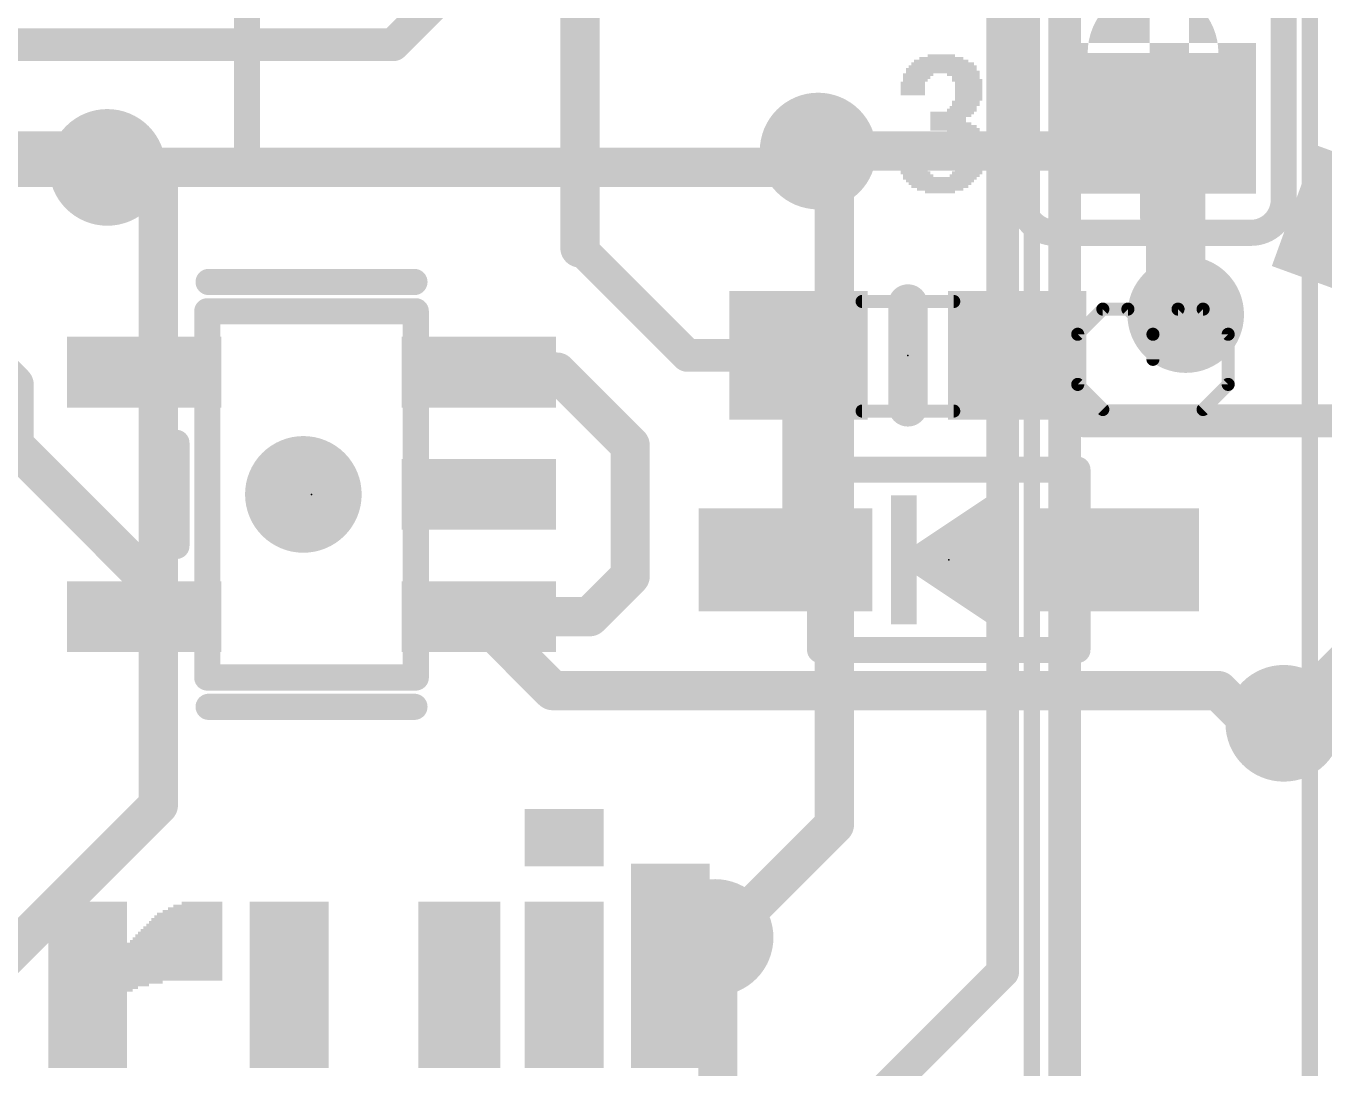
# Model space of a CAD drawing. Extents: x -59 to 59, y -28 to 22.
# Drawn here: x 37.58 to 47.67, y -19.57 to -11.47 of the extents above; entities that cross this region are included whole.
import ezdxf

# ---------------------------------------------------------------- set-up
doc = ezdxf.new("R2010")
doc.units = 0
for name, color, linetype in [('1', 12, 'CONTINUOUS'), ('16', 5, 'CONTINUOUS'), ('18', 110, 'CONTINUOUS'), ('200', 132, 'CONTINUOUS'), ('21', 40, 'CONTINUOUS'), ('22', 6, 'CONTINUOUS'), ('23', 53, 'CONTINUOUS'), ('51', 253, 'CONTINUOUS')]:
    doc.layers.add(name, color=color, linetype=linetype)

# ---------------------------------------------------------------- blocks, each defined once
blk = doc.blocks.new('RECT')
blk.add_solid([(-0.5, -0.5), (0.5, -0.5), (-0.5, 0.5), (0.5, 0.5)])
blk = doc.blocks.new('ROUNDV')
at = {"const_width": 0.5}
blk.add_lwpolyline([(0, -0.25, 1), (0, 0.25, 1), (0, -0.25)], format="xyb", dxfattribs=at)

msp = doc.modelspace()

# ---------------------------------------------------------------- linework, layer by layer
at = {"layer": '1'}
for points, const_width in [([(41.8846, -13.1986), (41.8846, -8.89)], 0.3048), ([(40.4335, -11.6205), (41.005, -11.049)], 0.254), ([(37.2745, -11.6205), (40.4335, -11.6205)], 0.254), ([(46.085, -12.446), (46.339, -12.192)], 0.3048), ([(46.593, -12.446), (46.339, -12.192)], 0.3048), ([(37.1854, -12.446), (38.211, -12.446)], 0.3048), ([(38.211, -12.446), (38.211, -12.573)], 0.3048), ([(43.7355, -12.446), (46.085, -12.446)], 0.3048), ([(46.593, -13.716), (46.593, -12.446)], 0.3048), ([(42.7195, -14.0335), (41.8846, -13.1986)], 0.254), ([(37.0475, -13.8225), (37.4871, -14.2621)], 0.3048), ([(43.584, -14.0335), (42.7195, -14.0335)], 0.254), ([(43.584, -15.5185), (43.584, -14.0335)], 0.254), ([(45.284, -14.0335), (45.792, -14.5415)], 0.254), ([(41.706, -14.163), (41.0986, -14.163)], 0.3048), ([(42.275, -14.732), (41.706, -14.163)], 0.3048), ([(37.4871, -14.2621), (37.4871, -14.732)], 0.3048), ([(48.7092, -14.5415), (45.792, -14.5415)], 0.254), ([(37.4871, -14.732), (38.4984, -15.7433)], 0.3048), ([(42.275, -15.748), (42.275, -14.732)], 0.3048), ([(43.4815, -15.621), (43.584, -15.5185)], 0.254), ([(38.4984, -15.7433), (38.4984, -16.063)], 0.3048), ([(41.96, -16.063), (42.275, -15.748)], 0.3048), ([(41.0986, -16.063), (41.96, -16.063)], 0.3048), ([(41.0986, -16.063), (41.6726, -16.637)], 0.3048), ([(41.6726, -16.637), (46.847, -16.637)], 0.3048), ([(46.847, -16.637), (47.101, -16.891)], 0.3048), ([(47.101, -16.891), (47.355, -16.891)], 0.3048), ([(42.9354, -18.5547), (42.9561, -18.5547)], 0.3048), ([(42.9561, -18.5547), (42.9561, -22.5177)], 0.3048)]:
    msp.add_lwpolyline(points, dxfattribs=dict(at, const_width=const_width))
for points, const_width in [([(40.4335, -11.684, 1), (40.4335, -11.557)], 0.127), ([(40.3886, -11.5756, 1), (40.4784, -11.6654)], 0.127), ([(46.3929, -12.1381, 1), (46.2851, -12.2459)], 0.1524), ([(46.3929, -12.2459, 1), (46.2851, -12.1381)], 0.1524), ([(38.2872, -12.446, 1), (38.1348, -12.446)], 0.1524), ([(38.211, -12.5222, 1), (38.211, -12.3698)], 0.1524), ([(43.7355, -12.3698, 1), (43.7355, -12.5222)], 0.1524), ([(46.085, -12.5222, 1), (46.085, -12.3698)], 0.1524), ([(46.6692, -12.446, 1), (46.5168, -12.446)], 0.1524), ([(46.0311, -12.3921, 1), (46.1389, -12.4999)], 0.1524), ([(46.5391, -12.4999, 1), (46.6469, -12.3921)], 0.1524), ([(38.1348, -12.573, 1), (38.2872, -12.573)], 0.1524), ([(41.9295, -13.1537, 1), (41.8397, -13.2435)], 0.127), ([(41.8084, -13.1986, 1), (41.9608, -13.1986)], 0.1524), ([(46.5168, -13.716, 1), (46.6692, -13.716)], 0.1524), ([(42.7195, -13.97, 1), (42.7195, -14.097)], 0.127), ([(43.6475, -14.0335, 1), (43.5205, -14.0335)], 0.127), ([(43.584, -14.097, 1), (43.584, -13.97)], 0.127), ([(45.3289, -13.9886, 1), (45.2391, -14.0784)], 0.127), ([(41.0986, -14.0868, 1), (41.0986, -14.2392)], 0.1524), ([(41.7599, -14.1091, 1), (41.6521, -14.2169)], 0.1524), ([(41.706, -14.2392, 1), (41.706, -14.0868)], 0.1524), ([(42.6746, -14.0784, 1), (42.7644, -13.9886)], 0.127), ([(37.5633, -14.2621, 1), (37.4109, -14.2621)], 0.1524), ([(37.4332, -14.316, 1), (37.541, -14.2082)], 0.1524), ([(45.792, -14.478, 1), (45.792, -14.605)], 0.127), ([(45.7471, -14.5864, 1), (45.8369, -14.4966)], 0.127), ([(37.541, -14.6781, 1), (37.4332, -14.7859)], 0.1524), ([(42.3512, -14.732, 1), (42.1988, -14.732)], 0.1524), ([(42.2211, -14.7859, 1), (42.3289, -14.6781)], 0.1524), ([(37.4109, -14.732, 1), (37.5633, -14.732)], 0.1524), ([(43.6289, -15.5634, 1), (43.5391, -15.4736)], 0.127), ([(43.4366, -15.5761, 1), (43.5264, -15.6659)], 0.127), ([(43.5205, -15.5185, 1), (43.6475, -15.5185)], 0.127), ([(38.5746, -15.7433, 1), (38.4222, -15.7433)], 0.1524), ([(38.4445, -15.7972, 1), (38.5523, -15.6894)], 0.1524), ([(42.3289, -15.8019, 1), (42.2211, -15.6941)], 0.1524), ([(42.1988, -15.748, 1), (42.3512, -15.748)], 0.1524), ([(41.0986, -15.9868, 1), (41.0986, -16.1392)], 0.1524), ([(41.1525, -16.0091, 1), (41.0447, -16.1169)], 0.1524), ([(41.9061, -16.0091, 1), (42.0139, -16.1169)], 0.1524), ([(41.96, -16.1392, 1), (41.96, -15.9868)], 0.1524), ([(38.4222, -16.063, 1), (38.5746, -16.063)], 0.1524), ([(41.6726, -16.5608, 1), (41.6726, -16.7132)], 0.1524), ([(41.6187, -16.6909, 1), (41.7265, -16.5831)], 0.1524), ([(46.9009, -16.5831, 1), (46.7931, -16.6909)], 0.1524), ([(46.847, -16.7132, 1), (46.847, -16.5608)], 0.1524), ([(47.101, -16.8148, 1), (47.101, -16.9672)], 0.1524), ([(47.355, -16.9672, 1), (47.355, -16.8148)], 0.1524), ([(47.0471, -16.9449, 1), (47.1549, -16.8371)], 0.1524), ([(42.9354, -18.4785, 1), (42.9354, -18.6309)], 0.1524), ([(43.0323, -18.5547, 1), (42.8799, -18.5547)], 0.1524), ([(42.9561, -18.6309, 1), (42.9561, -18.4785)], 0.1524)]:
    msp.add_lwpolyline(points, format="xyb", dxfattribs=dict(at, const_width=const_width))
at = {"layer": '16'}
for points, const_width in [([(45.6532, 8.7152), (45.6532, -20.1549)], 0.254), ([(45.1706, 8.5153), (45.1706, -18.8214)], 0.254), ([(46.466, -2.1296), (46.466, -13.081)], 0.3048), ([(43.7673, -12.4778), (43.7355, -12.446)], 0.3048), ([(43.7673, -12.4778), (43.672, -12.573)], 0.3048), ([(43.8625, -12.573), (43.7673, -12.4778)], 0.3048), ([(38.211, -12.573), (25.384, -12.573)], 0.3048), ([(38.608, -12.573), (38.211, -12.573)], 0.3048), ([(43.672, -12.573), (38.608, -12.573)], 0.3048), ([(38.608, -17.526), (38.608, -12.573)], 0.3048), ([(43.8625, -17.6784), (43.8625, -12.573)], 0.3048), ([(46.4366, -13.0516), (46.466, -13.081)], 0.3048), ([(46.4366, -13.0516), (46.4366, -13.5596)], 0.3048), ([(46.4366, -13.5596), (46.593, -13.716)], 0.3048), ([(47.355, -16.891), (48.752, -15.494)], 0.3048), ([(37.338, -18.796), (38.608, -17.526)], 0.3048), ([(43.8625, -17.6784), (42.9862, -18.5547)], 0.3048), ([(42.9354, -18.5547), (42.9862, -18.5547)], 0.3048), ([(45.1706, -18.8214), (44.0022, -19.9898)], 0.254)]:
    msp.add_lwpolyline(points, dxfattribs=dict(at, const_width=const_width))
for points, const_width in [([(43.7894, -12.3921, 1), (43.6816, -12.4999)], 0.1524), ([(43.8211, -12.4239, 1), (43.7134, -12.5316)], 0.1524), ([(43.8211, -12.5316, 1), (43.7134, -12.4239)], 0.1524), ([(43.7134, -12.5316, 1), (43.8211, -12.4239)], 0.1524), ([(38.211, -12.4968, 1), (38.211, -12.6492)], 0.1524), ([(38.211, -12.6492, 1), (38.211, -12.4968)], 0.1524), ([(38.608, -12.4968, 1), (38.608, -12.6492)], 0.1524), ([(38.6842, -12.573, 1), (38.5318, -12.573)], 0.1524), ([(38.608, -12.6492, 1), (38.608, -12.4968)], 0.1524), ([(43.6181, -12.5191, 1), (43.7259, -12.6269)], 0.1524), ([(43.672, -12.6492, 1), (43.672, -12.4968)], 0.1524), ([(43.9387, -12.573, 1), (43.7863, -12.573)], 0.1524), ([(43.8086, -12.6269, 1), (43.9164, -12.5191)], 0.1524), ([(46.4905, -12.9977, 1), (46.3827, -13.1055)], 0.1524), ([(46.5128, -13.0516, 1), (46.3604, -13.0516)], 0.1524), ([(46.3898, -13.081, 1), (46.5422, -13.081)], 0.1524), ([(46.4121, -13.1349, 1), (46.5199, -13.0271)], 0.1524), ([(46.4905, -13.5057, 1), (46.3827, -13.6135)], 0.1524), ([(46.3604, -13.5596, 1), (46.5128, -13.5596)], 0.1524), ([(46.5391, -13.7699, 1), (46.6469, -13.6621)], 0.1524), ([(47.3011, -16.8371, 1), (47.4089, -16.9449)], 0.1524), ([(38.5318, -17.526, 1), (38.6842, -17.526)], 0.1524), ([(38.6619, -17.5799, 1), (38.5541, -17.4721)], 0.1524), ([(43.9164, -17.7323, 1), (43.8086, -17.6245)], 0.1524), ([(43.7863, -17.6784, 1), (43.9387, -17.6784)], 0.1524), ([(42.9354, -18.4785, 1), (42.9354, -18.6309)], 0.1524), ([(42.9323, -18.5008, 1), (43.0401, -18.6086)], 0.1524), ([(42.9862, -18.6309, 1), (42.9862, -18.4785)], 0.1524), ([(45.1071, -18.8214, 1), (45.2341, -18.8214)], 0.127), ([(45.2155, -18.8663, 1), (45.1257, -18.7765)], 0.127)]:
    msp.add_lwpolyline(points, format="xyb", dxfattribs=dict(at, const_width=const_width))
at = {"layer": '21'}
for points, const_width in [([(45.323, -12.827), (45.323, -8.763)], 0.2032), ([(47.355, -8.763), (47.355, -12.827)], 0.2032), ([(39.2975, -12.536), (39.2975, -11.336)], 0.2032), ([(37.4975, -12.536), (39.2975, -12.536)], 0.2032), ([(45.577, -13.081), (47.101, -13.081)], 0.2032), ([(38.9985, -13.463), (40.5985, -13.463)], 0.2032), ([(44.434, -14.4335), (44.434, -13.6335)], 0.3048), ([(38.7485, -15.513), (38.7485, -14.713)], 0.2032), ([(43.7515, -14.921), (45.7515, -14.921)], 0.2032), ([(44.5015, -15.621), (45.1015, -15.221)], 0.2032), ([(45.1015, -15.221), (45.1015, -16.021)], 0.2032), ([(44.6515, -15.621), (44.9515, -15.421)], 0.2032), ([(44.9515, -15.421), (44.9515, -15.821)], 0.2032), ([(44.9182, -15.4432), (44.9515, -15.4432)], 0.2032), ([(45.1015, -16.021), (44.5015, -15.621)], 0.2032), ([(44.9515, -15.821), (44.6515, -15.621)], 0.2032), ([(44.6896, -15.6464), (44.9515, -15.6464)], 0.2032), ([(45.7515, -16.321), (43.7515, -16.321)], 0.2032), ([(38.9985, -16.763), (40.5985, -16.763)], 0.2032)]:
    msp.add_lwpolyline(points, dxfattribs=dict(at, const_width=const_width))
for points, const_width in [([(39.2467, -12.536, 1), (39.3483, -12.536)], 0.1016), ([(39.2975, -12.5868, 1), (39.2975, -12.4852)], 0.1016), ([(45.323, -12.827, 0.4142), (45.577, -13.081)], 0.2032), ([(45.3738, -12.827, 1), (45.2722, -12.827)], 0.1016), ([(45.2722, -12.827, 1), (45.3738, -12.827)], 0.1016), ([(47.101, -13.081, 0.4142), (47.355, -12.827)], 0.2032), ([(47.4058, -12.827, 1), (47.3042, -12.827)], 0.1016), ([(47.3042, -12.827, 1), (47.4058, -12.827)], 0.1016), ([(45.577, -13.0302, 1), (45.577, -13.1318)], 0.1016), ([(45.577, -13.1318, 1), (45.577, -13.0302)], 0.1016), ([(47.101, -13.0302, 1), (47.101, -13.1318)], 0.1016), ([(47.101, -13.1318, 1), (47.101, -13.0302)], 0.1016), ([(38.9985, -13.4122, 1), (38.9985, -13.5138)], 0.1016), ([(40.5985, -13.5138, 1), (40.5985, -13.4122)], 0.1016), ([(44.5102, -13.6335, 1), (44.3578, -13.6335)], 0.1524), ([(44.3578, -14.4335, 1), (44.5102, -14.4335)], 0.1524), ([(38.7993, -14.713, 1), (38.6977, -14.713)], 0.1016), ([(43.7515, -14.8702, 1), (43.7515, -14.9718)], 0.1016), ([(45.7515, -14.9718, 1), (45.7515, -14.8702)], 0.1016), ([(45.1523, -15.221, 1), (45.0507, -15.221)], 0.1016), ([(45.1297, -15.2633, 1), (45.0733, -15.1787)], 0.1016), ([(45.0023, -15.421, 1), (44.9007, -15.421)], 0.1016), ([(44.9797, -15.4633, 1), (44.9233, -15.3787)], 0.1016), ([(44.9182, -15.3924, 1), (44.9182, -15.494)], 0.1016), ([(44.9515, -15.494, 1), (44.9515, -15.3924)], 0.1016), ([(38.6977, -15.513, 1), (38.7993, -15.513)], 0.1016), ([(44.5297, -15.5787, 1), (44.4733, -15.6633)], 0.1016), ([(44.4733, -15.5787, 1), (44.5297, -15.6633)], 0.1016), ([(44.6797, -15.5787, 1), (44.6233, -15.6633)], 0.1016), ([(44.6233, -15.5787, 1), (44.6797, -15.6633)], 0.1016), ([(44.6896, -15.5956, 1), (44.6896, -15.6972)], 0.1016), ([(44.9515, -15.6972, 1), (44.9515, -15.5956)], 0.1016), ([(44.9233, -15.8633, 1), (44.9797, -15.7787)], 0.1016), ([(44.9007, -15.821, 1), (45.0023, -15.821)], 0.1016), ([(45.0733, -16.0633, 1), (45.1297, -15.9787)], 0.1016), ([(45.0507, -16.021, 1), (45.1523, -16.021)], 0.1016), ([(43.7515, -16.2702, 1), (43.7515, -16.3718)], 0.1016), ([(45.7515, -16.3718, 1), (45.7515, -16.2702)], 0.1016), ([(38.9985, -16.7122, 1), (38.9985, -16.8138)], 0.1016), ([(40.5985, -16.8138, 1), (40.5985, -16.7122)], 0.1016)]:
    msp.add_lwpolyline(points, format="xyb", dxfattribs=dict(at, const_width=const_width))
at = {"layer": '22', "const_width": 0.127}
for points in [[(47.5575, -23.284), (47.5575, 11.416)], [(45.3975, -21.784), (45.3975, 5.416)]]:
    msp.add_lwpolyline(points, dxfattribs=at)
at = {"layer": '23'}
for p in [(44.434, -14.0335), (39.7985, -15.113), (44.7515, -15.621)]:
    msp.add_point(p, dxfattribs=at)
at = {"layer": '51'}
for points, const_width in [([(39.2975, -12.536), (39.2975, -8.136)], 0.2032), ([(46.339, -12.446), (46.339, -12.954)], 0.2032), ([(39.2975, -12.536), (24.1975, -12.536)], 0.2032), ([(38.9881, -13.6906), (40.6089, -13.6906)], 0.2032), ([(38.9881, -16.5354), (38.9881, -13.6906)], 0.2032), ([(40.6089, -13.6906), (40.6089, -16.5354)], 0.2032), ([(44.79, -13.6145), (44.078, -13.6145)], 0.1016), ([(45.7538, -13.8689), (45.9487, -13.674)], 0.1016), ([(45.9487, -13.674), (46.1436, -13.674)], 0.1016), ([(46.1436, -13.674), (46.3385, -13.8689)], 0.1016), ([(46.3385, -13.8689), (46.5334, -13.674)], 0.1016), ([(46.5334, -13.674), (46.7283, -13.674)], 0.1016), ([(46.7283, -13.674), (46.9232, -13.8689)], 0.1016), ([(45.7538, -14.2587), (45.7538, -13.8689)], 0.1016), ([(46.3385, -13.8689), (46.3385, -14.0638)], 0.1016), ([(46.9232, -13.8689), (46.9232, -14.2587)], 0.1016), ([(45.9487, -14.4536), (45.7538, -14.2587)], 0.1016), ([(46.9232, -14.2587), (46.7283, -14.4536)], 0.1016), ([(44.79, -14.4655), (44.078, -14.4655)], 0.1016), ([(43.7515, -16.321), (43.7515, -14.921)], 0.2032), ([(45.7515, -14.921), (45.7515, -16.321)], 0.2032), ([(40.6089, -16.5354), (38.9881, -16.5354)], 0.2032)]:
    msp.add_lwpolyline(points, dxfattribs=dict(at, const_width=const_width))
for points, const_width in [([(46.212, -11.684, 1), (46.466, -11.684)], 1.27), ([(46.3898, -12.446, 1), (46.2882, -12.446)], 0.1016), ([(39.2467, -12.536, 1), (39.3483, -12.536)], 0.1016), ([(39.2975, -12.5868, 1), (39.2975, -12.4852)], 0.1016), ([(46.2882, -12.954, 1), (46.3898, -12.954)], 0.1016), ([(38.9881, -13.6398, 1), (38.9881, -13.7414)], 0.1016), ([(39.0389, -13.6906, 1), (38.9373, -13.6906)], 0.1016), ([(40.6597, -13.6906, 1), (40.5581, -13.6906)], 0.1016), ([(40.6089, -13.7414, 1), (40.6089, -13.6398)], 0.1016), ([(44.078, -13.5891, 1), (44.078, -13.6399)], 0.0508), ([(44.79, -13.6399, 1), (44.79, -13.5891)], 0.0508), ([(45.9487, -13.6486, 1), (45.9487, -13.6994)], 0.0508), ([(45.9667, -13.692, 1), (45.9307, -13.656)], 0.0508), ([(46.1616, -13.656, 1), (46.1256, -13.692)], 0.0508), ([(46.1436, -13.6994, 1), (46.1436, -13.6486)], 0.0508), ([(46.5334, -13.6486, 1), (46.5334, -13.6994)], 0.0508), ([(46.5514, -13.692, 1), (46.5154, -13.656)], 0.0508), ([(46.7463, -13.656, 1), (46.7103, -13.692)], 0.0508), ([(46.7283, -13.6994, 1), (46.7283, -13.6486)], 0.0508), ([(45.7792, -13.8689, 1), (45.7284, -13.8689)], 0.0508), ([(46.3639, -13.8689, 1), (46.3131, -13.8689)], 0.0508), ([(46.9486, -13.8689, 1), (46.8978, -13.8689)], 0.0508), ([(45.7358, -13.8509, 1), (45.7718, -13.8869)], 0.0508), ([(46.3205, -13.8509, 1), (46.3565, -13.8869)], 0.0508), ([(46.3205, -13.8869, 1), (46.3565, -13.8509)], 0.0508), ([(46.9052, -13.8869, 1), (46.9412, -13.8509)], 0.0508), ([(46.3131, -14.0638, 1), (46.3639, -14.0638)], 0.0508), ([(45.7718, -14.2407, 1), (45.7358, -14.2767)], 0.0508), ([(46.9412, -14.2767, 1), (46.9052, -14.2407)], 0.0508), ([(45.7284, -14.2587, 1), (45.7792, -14.2587)], 0.0508), ([(46.8978, -14.2587, 1), (46.9486, -14.2587)], 0.0508), ([(44.078, -14.4401, 1), (44.078, -14.4909)], 0.0508), ([(44.79, -14.4909, 1), (44.79, -14.4401)], 0.0508), ([(45.9307, -14.4716, 1), (45.9667, -14.4356)], 0.0508), ([(46.7103, -14.4356, 1), (46.7463, -14.4716)], 0.0508), ([(43.8023, -14.921, 1), (43.7007, -14.921)], 0.1016), ([(45.8023, -14.921, 1), (45.7007, -14.921)], 0.1016), ([(43.7007, -16.321, 1), (43.8023, -16.321)], 0.1016), ([(45.7007, -16.321, 1), (45.8023, -16.321)], 0.1016), ([(38.9881, -16.4846, 1), (38.9881, -16.5862)], 0.1016), ([(40.6089, -16.5862, 1), (40.6089, -16.4846)], 0.1016), ([(38.9373, -16.5354, 1), (39.0389, -16.5354)], 0.1016), ([(40.5581, -16.5354, 1), (40.6597, -16.5354)], 0.1016)]:
    msp.add_lwpolyline(points, format="xyb", dxfattribs=dict(at, const_width=const_width))

# ---------------------------------------------------------------- block references
at = {"layer": '1'}
for p, xscale, yscale, rotation in [((46.339, -12.192), 1.1684, 1.6002, 270), ((38.4984, -14.163), 0.55, 1.2, 90), ((41.0986, -14.163), 0.55, 1.2, 90), ((41.0986, -15.113), 0.55, 1.2, 90), ((38.4984, -16.063), 0.55, 1.2, 90), ((41.0986, -16.063), 0.55, 1.2, 90)]:
    msp.add_blockref('RECT', p, dxfattribs=dict(at, xscale=xscale, yscale=yscale, rotation=rotation))
at = {"layer": '1', "yscale": 4.6, "rotation": 250}
msp.add_blockref('RECT', (49.5948, -13.6559), dxfattribs=at)
at = {"layer": '1', "xscale": 1.075, "rotation": 180}
for p in [(43.584, -14.0335), (45.284, -14.0335)]:
    msp.add_blockref('RECT', p, dxfattribs=at)
at = {"layer": '1', "xscale": 1.35, "yscale": 0.8}
for p in [(43.4815, -15.621), (46.0215, -15.621)]:
    msp.add_blockref('RECT', p, dxfattribs=at)
at = {"layer": '18', "xscale": 0.9064, "yscale": 0.9064}
for p in [(43.7355, -12.446), (43.7355, -12.446), (38.211, -12.573), (38.211, -12.573), (46.593, -13.716), (46.593, -13.716), (39.735, -15.113), (39.735, -15.113), (47.355, -16.891), (47.355, -16.891), (42.9354, -18.5547), (42.9354, -18.5547)]:
    msp.add_blockref('ROUNDV', p, dxfattribs=at)
at = {"layer": '200'}
for p, xscale, yscale in [((44.6938, -11.7052), 0.2134, 0.0211), ((44.6938, -11.811), 0.5486, 0.0213), ((44.704, -11.7898), 0.5283, 0.0211), ((44.704, -11.7687), 0.4877, 0.0211), ((44.6926, -11.7475), 0.4242, 0.0213), ((44.6938, -11.7263), 0.3404, 0.0211), ((44.5135, -11.8533), 0.2337, 0.0211), ((44.5021, -11.8745), 0.2108, 0.0213), ((44.4919, -11.8957), 0.1905, 0.0211), ((44.7053, -11.8322), 0.5715, 0.0211), ((44.864, -11.8533), 0.254, 0.0211), ((44.8843, -11.8745), 0.2134, 0.0213), ((44.8945, -11.8957), 0.2337, 0.0211), ((44.4716, -11.9168), 0.1905, 0.0211), ((44.4716, -11.938), 0.1905, 0.0213), ((44.4716, -11.9592), 0.1905, 0.0211), ((44.4716, -11.9803), 0.1905, 0.0211), ((44.4716, -12.0015), 0.1905, 0.0213), ((44.9059, -11.9168), 0.2108, 0.0211), ((44.9059, -11.938), 0.2108, 0.0213), ((44.9059, -11.9592), 0.2108, 0.0211), ((44.9059, -11.9803), 0.2108, 0.0211), ((44.9059, -12.0015), 0.2108, 0.0213), ((44.8628, -12.1073), 0.2108, 0.0211), ((44.8843, -12.065), 0.2134, 0.0213), ((44.8843, -12.0862), 0.2134, 0.0211), ((44.9059, -12.0227), 0.2108, 0.0211), ((44.9059, -12.0438), 0.2108, 0.0211), ((44.7777, -12.1497), 0.3404, 0.0211), ((44.7675, -12.1708), 0.32, 0.0211), ((44.7459, -12.192), 0.2769, 0.0213), ((44.7459, -12.2132), 0.2769, 0.0211), ((44.8526, -12.1285), 0.2311, 0.0213), ((44.7675, -12.2343), 0.32, 0.0211), ((44.7878, -12.2555), 0.3607, 0.0213), ((44.7993, -12.2767), 0.3835, 0.0211), ((44.864, -12.2978), 0.254, 0.0211), ((44.8945, -12.319), 0.2337, 0.0213), ((44.9059, -12.3402), 0.2108, 0.0211), ((44.9059, -12.3613), 0.2108, 0.0211), ((44.9161, -12.3825), 0.2311, 0.0213), ((44.9263, -12.4037), 0.2108, 0.0211), ((44.4614, -12.4672), 0.2108, 0.0211), ((44.4614, -12.4883), 0.2108, 0.0211), ((44.4614, -12.5095), 0.2108, 0.0213), ((44.9263, -12.4248), 0.2108, 0.0211), ((44.9263, -12.446), 0.2108, 0.0213), ((44.9263, -12.4672), 0.2108, 0.0211), ((44.9263, -12.4883), 0.2108, 0.0211), ((44.9263, -12.5095), 0.2108, 0.0213), ((44.4614, -12.5307), 0.2108, 0.0211), ((44.4614, -12.5518), 0.2108, 0.0211), ((44.4818, -12.573), 0.2108, 0.0213), ((44.4818, -12.5942), 0.2108, 0.0211), ((44.4919, -12.6153), 0.2311, 0.0211), ((44.8945, -12.6153), 0.2337, 0.0211), ((44.9059, -12.573), 0.2108, 0.0213), ((44.9059, -12.5942), 0.2108, 0.0211), ((44.9263, -12.5307), 0.2108, 0.0211), ((44.9263, -12.5518), 0.2108, 0.0211), ((44.5135, -12.6365), 0.2337, 0.0213), ((44.6824, -12.6577), 0.5715, 0.0211), ((44.6837, -12.6788), 0.5283, 0.0211), ((44.6837, -12.7), 0.4877, 0.0213), ((44.6824, -12.7212), 0.4445, 0.0211), ((44.8742, -12.6365), 0.2337, 0.0213), ((44.6837, -12.7423), 0.3607, 0.0211), ((44.6837, -12.7635), 0.2337, 0.0213), ((41.7627, -17.5683), 0.6147, 0.0211), ((41.7627, -17.5895), 0.6147, 0.0213), ((41.7627, -17.6107), 0.6147, 0.0211), ((41.7627, -17.6318), 0.6147, 0.0211), ((41.7627, -17.653), 0.6147, 0.0213), ((41.7627, -17.6742), 0.6147, 0.0211), ((41.7627, -17.6953), 0.6147, 0.0211), ((41.7627, -17.7165), 0.6147, 0.0213), ((41.7627, -17.7377), 0.6147, 0.0211), ((41.7627, -17.7588), 0.6147, 0.0211), ((41.7627, -17.78), 0.6147, 0.0213), ((41.7627, -17.8012), 0.6147, 0.0211), ((41.7627, -17.8223), 0.6147, 0.0211), ((41.7627, -17.8435), 0.6147, 0.0213), ((41.7627, -17.8647), 0.6147, 0.0211), ((41.7627, -17.8858), 0.6147, 0.0211), ((41.7627, -17.907), 0.6147, 0.0213), ((41.7627, -17.9282), 0.6147, 0.0211), ((41.7627, -17.9493), 0.6147, 0.0211), ((41.7627, -17.9705), 0.6147, 0.0213), ((41.7627, -17.9917), 0.6147, 0.0211), ((42.5869, -17.9917), 0.6121, 0.0211), ((42.5869, -18.0128), 0.6121, 0.0211), ((42.5869, -18.034), 0.6121, 0.0213), ((42.5869, -18.0552), 0.6121, 0.0211), ((42.5869, -18.0763), 0.6121, 0.0211), ((42.5869, -18.0975), 0.6121, 0.0213), ((42.5869, -18.1187), 0.6121, 0.0211), ((42.5869, -18.1398), 0.6121, 0.0211), ((42.5869, -18.161), 0.6121, 0.0213), ((42.5869, -18.1822), 0.6121, 0.0211), ((42.5869, -18.2033), 0.6121, 0.0211), ((42.5869, -18.2245), 0.6121, 0.0213), ((42.5869, -18.2457), 0.6121, 0.0211), ((42.5869, -18.2668), 0.6121, 0.0211), ((38.0581, -18.288), 0.6121, 0.0213), ((38.0581, -18.3092), 0.6121, 0.0211), ((38.0581, -18.3303), 0.6121, 0.0211), ((38.0581, -18.3515), 0.6121, 0.0213), ((38.0581, -18.3727), 0.6121, 0.0211), ((38.8518, -18.3727), 0.508, 0.0211), ((38.8734, -18.3515), 0.4648, 0.0213), ((38.8938, -18.3303), 0.4242, 0.0211), ((38.9153, -18.3092), 0.381, 0.0211), ((38.9471, -18.288), 0.3175, 0.0213), ((39.624, -18.288), 0.6147, 0.0213), ((39.624, -18.3092), 0.6147, 0.0211), ((39.624, -18.3303), 0.6147, 0.0211), ((39.624, -18.3515), 0.6147, 0.0213), ((39.624, -18.3727), 0.6147, 0.0211), ((40.9473, -18.288), 0.635, 0.0213), ((40.9473, -18.3092), 0.635, 0.0211), ((40.9473, -18.3303), 0.635, 0.0211), ((40.9473, -18.3515), 0.635, 0.0213), ((40.9473, -18.3727), 0.635, 0.0211), ((41.7627, -18.288), 0.6147, 0.0213), ((41.7627, -18.3092), 0.6147, 0.0211), ((41.7627, -18.3303), 0.6147, 0.0211), ((41.7627, -18.3515), 0.6147, 0.0213), ((41.7627, -18.3727), 0.6147, 0.0211), ((42.8104, -18.288), 1.0592, 0.0213), ((42.8104, -18.3092), 1.0592, 0.0211), ((42.8104, -18.3303), 1.0592, 0.0211), ((42.8104, -18.3515), 1.0592, 0.0213), ((42.8104, -18.3727), 1.0592, 0.0211), ((38.0581, -18.3938), 0.6121, 0.0211), ((38.0581, -18.415), 0.6121, 0.0213), ((38.0581, -18.4362), 0.6121, 0.0211), ((38.0581, -18.4573), 0.6121, 0.0211), ((38.8099, -18.4573), 0.5918, 0.0211), ((38.8201, -18.4362), 0.5715, 0.0211), ((38.8302, -18.415), 0.5512, 0.0213), ((38.8417, -18.3938), 0.5283, 0.0211), ((39.624, -18.3938), 0.6147, 0.0211), ((39.624, -18.415), 0.6147, 0.0213), ((39.624, -18.4362), 0.6147, 0.0211), ((39.624, -18.4573), 0.6147, 0.0211), ((40.9473, -18.3938), 0.635, 0.0211), ((40.9473, -18.415), 0.635, 0.0213), ((40.9473, -18.4362), 0.635, 0.0211), ((40.9473, -18.4573), 0.635, 0.0211), ((41.7627, -18.3938), 0.6147, 0.0211), ((41.7627, -18.415), 0.6147, 0.0213), ((41.7627, -18.4362), 0.6147, 0.0211), ((41.7627, -18.4573), 0.6147, 0.0211), ((42.8104, -18.3938), 1.0592, 0.0211), ((42.8104, -18.415), 1.0592, 0.0213), ((42.8104, -18.4362), 1.0592, 0.0211), ((42.8104, -18.4573), 1.0592, 0.0211), ((38.0581, -18.4785), 0.6121, 0.0213), ((38.0581, -18.4997), 0.6121, 0.0211), ((38.0581, -18.5208), 0.6121, 0.0211), ((38.0581, -18.542), 0.6121, 0.0213), ((38.0581, -18.5632), 0.6121, 0.0211), ((38.7566, -18.5632), 0.6985, 0.0211), ((38.7668, -18.542), 0.6782, 0.0213), ((38.7782, -18.5208), 0.6553, 0.0211), ((38.7883, -18.4997), 0.635, 0.0211), ((38.7985, -18.4785), 0.6147, 0.0213), ((39.624, -18.4785), 0.6147, 0.0213), ((39.624, -18.4997), 0.6147, 0.0211), ((39.624, -18.5208), 0.6147, 0.0211), ((39.624, -18.542), 0.6147, 0.0213), ((39.624, -18.5632), 0.6147, 0.0211), ((40.9473, -18.4785), 0.635, 0.0213), ((40.9473, -18.4997), 0.635, 0.0211), ((40.9473, -18.5208), 0.635, 0.0211), ((40.9473, -18.542), 0.635, 0.0213), ((40.9473, -18.5632), 0.635, 0.0211), ((41.7627, -18.4785), 0.6147, 0.0213), ((41.7627, -18.4997), 0.6147, 0.0211), ((41.7627, -18.5208), 0.6147, 0.0211), ((41.7627, -18.542), 0.6147, 0.0213), ((41.7627, -18.5632), 0.6147, 0.0211), ((42.8104, -18.4785), 1.0592, 0.0213), ((42.8104, -18.4997), 1.0592, 0.0211), ((42.8104, -18.5208), 1.0592, 0.0211), ((42.8104, -18.542), 1.0592, 0.0213), ((42.8104, -18.5632), 1.0592, 0.0211), ((38.4289, -18.6055), 1.3538, 0.0213), ((38.4289, -18.6267), 1.3538, 0.0211), ((38.4289, -18.6478), 1.3538, 0.0211), ((38.4289, -18.669), 1.3538, 0.0213), ((38.0581, -18.5843), 0.6121, 0.0211), ((38.7464, -18.5843), 0.7188, 0.0211), ((39.624, -18.5843), 0.6147, 0.0211), ((39.624, -18.6055), 0.6147, 0.0213), ((39.624, -18.6267), 0.6147, 0.0211), ((39.624, -18.6478), 0.6147, 0.0211), ((39.624, -18.669), 0.6147, 0.0213), ((40.9473, -18.5843), 0.635, 0.0211), ((40.9473, -18.6055), 0.635, 0.0213), ((40.9473, -18.6267), 0.635, 0.0211), ((40.9473, -18.6478), 0.635, 0.0211), ((40.9473, -18.669), 0.635, 0.0213), ((41.7627, -18.5843), 0.6147, 0.0211), ((41.7627, -18.6055), 0.6147, 0.0213), ((41.7627, -18.6267), 0.6147, 0.0211), ((41.7627, -18.6478), 0.6147, 0.0211), ((41.7627, -18.669), 0.6147, 0.0213), ((42.8104, -18.5843), 1.0592, 0.0211), ((42.8104, -18.6055), 1.0592, 0.0213), ((42.8104, -18.6267), 1.0592, 0.0211), ((42.8104, -18.6478), 1.0592, 0.0211), ((42.8104, -18.669), 1.0592, 0.0213), ((38.4289, -18.6902), 1.3538, 0.0211), ((38.4289, -18.7113), 1.3538, 0.0211), ((38.4289, -18.7325), 1.3538, 0.0213), ((38.4289, -18.7537), 1.3538, 0.0211), ((38.4289, -18.7748), 1.3538, 0.0211), ((39.624, -18.6902), 0.6147, 0.0211), ((39.624, -18.7113), 0.6147, 0.0211), ((39.624, -18.7325), 0.6147, 0.0213), ((39.624, -18.7537), 0.6147, 0.0211), ((39.624, -18.7748), 0.6147, 0.0211), ((40.9473, -18.6902), 0.635, 0.0211), ((40.9473, -18.7113), 0.635, 0.0211), ((40.9473, -18.7325), 0.635, 0.0213), ((40.9473, -18.7537), 0.635, 0.0211), ((40.9473, -18.7748), 0.635, 0.0211), ((41.7627, -18.6902), 0.6147, 0.0211), ((41.7627, -18.7113), 0.6147, 0.0211), ((41.7627, -18.7325), 0.6147, 0.0213), ((41.7627, -18.7537), 0.6147, 0.0211), ((41.7627, -18.7748), 0.6147, 0.0211), ((42.8104, -18.6902), 1.0592, 0.0211), ((42.8104, -18.7113), 1.0592, 0.0211), ((42.8104, -18.7325), 1.0592, 0.0213), ((42.8104, -18.7537), 1.0592, 0.0211), ((42.5869, -18.7748), 0.6121, 0.0211), ((38.4289, -18.796), 1.3538, 0.0213), ((38.4289, -18.8172), 1.3538, 0.0211), ((38.4289, -18.8383), 1.3538, 0.0211), ((38.4289, -18.8595), 1.3538, 0.0213), ((39.624, -18.796), 0.6147, 0.0213), ((39.624, -18.8172), 0.6147, 0.0211), ((39.624, -18.8383), 0.6147, 0.0211), ((39.624, -18.8595), 0.6147, 0.0213), ((40.9473, -18.796), 0.635, 0.0213), ((40.9473, -18.8172), 0.635, 0.0211), ((40.9473, -18.8383), 0.635, 0.0211), ((40.9473, -18.8595), 0.635, 0.0213), ((41.7627, -18.796), 0.6147, 0.0213), ((41.7627, -18.8172), 0.6147, 0.0211), ((41.7627, -18.8383), 0.6147, 0.0211), ((41.7627, -18.8595), 0.6147, 0.0213), ((42.5869, -18.796), 0.6121, 0.0213), ((42.5869, -18.8172), 0.6121, 0.0211), ((42.5869, -18.8383), 0.6121, 0.0211), ((42.5869, -18.8595), 0.6121, 0.0213), ((38.4289, -18.8807), 1.3538, 0.0211), ((38.1965, -18.9018), 0.889, 0.0211), ((38.1432, -18.923), 0.7823, 0.0213), ((38.1013, -18.9442), 0.6985, 0.0211), ((38.0797, -18.9653), 0.6553, 0.0211), ((39.624, -18.8807), 0.6147, 0.0211), ((39.624, -18.9018), 0.6147, 0.0211), ((39.624, -18.923), 0.6147, 0.0213), ((39.624, -18.9442), 0.6147, 0.0211), ((39.624, -18.9653), 0.6147, 0.0211), ((40.9473, -18.8807), 0.635, 0.0211), ((40.9473, -18.9018), 0.635, 0.0211), ((40.9473, -18.923), 0.635, 0.0213), ((40.9473, -18.9442), 0.635, 0.0211), ((40.9473, -18.9653), 0.635, 0.0211), ((41.7627, -18.8807), 0.6147, 0.0211), ((41.7627, -18.9018), 0.6147, 0.0211), ((41.7627, -18.923), 0.6147, 0.0213), ((41.7627, -18.9442), 0.6147, 0.0211), ((41.7627, -18.9653), 0.6147, 0.0211), ((42.5869, -18.8807), 0.6121, 0.0211), ((42.5869, -18.9018), 0.6121, 0.0211), ((42.5869, -18.923), 0.6121, 0.0213), ((42.5869, -18.9442), 0.6121, 0.0211), ((42.5869, -18.9653), 0.6121, 0.0211), ((38.0581, -18.9865), 0.6121, 0.0213), ((38.0581, -19.0077), 0.6121, 0.0211), ((38.0581, -19.0288), 0.6121, 0.0211), ((38.0581, -19.05), 0.6121, 0.0213), ((38.0581, -19.0712), 0.6121, 0.0211), ((39.624, -18.9865), 0.6147, 0.0213), ((39.624, -19.0077), 0.6147, 0.0211), ((39.624, -19.0288), 0.6147, 0.0211), ((39.624, -19.05), 0.6147, 0.0213), ((39.624, -19.0712), 0.6147, 0.0211), ((40.9473, -18.9865), 0.635, 0.0213), ((40.9473, -19.0077), 0.635, 0.0211), ((40.9473, -19.0288), 0.635, 0.0211), ((40.9473, -19.05), 0.635, 0.0213), ((40.9473, -19.0712), 0.635, 0.0211), ((41.7627, -18.9865), 0.6147, 0.0213), ((41.7627, -19.0077), 0.6147, 0.0211), ((41.7627, -19.0288), 0.6147, 0.0211), ((41.7627, -19.05), 0.6147, 0.0213), ((41.7627, -19.0712), 0.6147, 0.0211), ((42.5869, -18.9865), 0.6121, 0.0213), ((42.5869, -19.0077), 0.6121, 0.0211), ((42.5869, -19.0288), 0.6121, 0.0211), ((42.5869, -19.05), 0.6121, 0.0213), ((42.5869, -19.0712), 0.6121, 0.0211), ((38.0581, -19.0923), 0.6121, 0.0211), ((38.0581, -19.1135), 0.6121, 0.0213), ((38.0581, -19.1347), 0.6121, 0.0211), ((38.0581, -19.1558), 0.6121, 0.0211), ((38.0581, -19.177), 0.6121, 0.0213), ((39.624, -19.0923), 0.6147, 0.0211), ((39.624, -19.1135), 0.6147, 0.0213), ((39.624, -19.1347), 0.6147, 0.0211), ((39.624, -19.1558), 0.6147, 0.0211), ((39.624, -19.177), 0.6147, 0.0213), ((40.9473, -19.0923), 0.635, 0.0211), ((40.9473, -19.1135), 0.635, 0.0213), ((40.9473, -19.1347), 0.635, 0.0211), ((40.9473, -19.1558), 0.635, 0.0211), ((40.9473, -19.177), 0.635, 0.0213), ((41.7627, -19.0923), 0.6147, 0.0211), ((41.7627, -19.1135), 0.6147, 0.0213), ((41.7627, -19.1347), 0.6147, 0.0211), ((41.7627, -19.1558), 0.6147, 0.0211), ((41.7627, -19.177), 0.6147, 0.0213), ((42.5869, -19.0923), 0.6121, 0.0211), ((42.5869, -19.1135), 0.6121, 0.0213), ((42.5869, -19.1347), 0.6121, 0.0211), ((42.5869, -19.1558), 0.6121, 0.0211), ((42.5869, -19.177), 0.6121, 0.0213), ((38.0581, -19.1982), 0.6121, 0.0211), ((38.0581, -19.2193), 0.6121, 0.0211), ((38.0581, -19.2405), 0.6121, 0.0213), ((38.0581, -19.2617), 0.6121, 0.0211), ((39.624, -19.1982), 0.6147, 0.0211), ((39.624, -19.2193), 0.6147, 0.0211), ((39.624, -19.2405), 0.6147, 0.0213), ((39.624, -19.2617), 0.6147, 0.0211), ((40.9473, -19.1982), 0.635, 0.0211), ((40.9473, -19.2193), 0.635, 0.0211), ((40.9473, -19.2405), 0.635, 0.0213), ((40.9473, -19.2617), 0.635, 0.0211), ((41.7627, -19.1982), 0.6147, 0.0211), ((41.7627, -19.2193), 0.6147, 0.0211), ((41.7627, -19.2405), 0.6147, 0.0213), ((41.7627, -19.2617), 0.6147, 0.0211), ((42.5869, -19.1982), 0.6121, 0.0211), ((42.5869, -19.2193), 0.6121, 0.0211), ((42.5869, -19.2405), 0.6121, 0.0213), ((42.5869, -19.2617), 0.6121, 0.0211), ((38.0581, -19.2828), 0.6121, 0.0211), ((38.0581, -19.304), 0.6121, 0.0213), ((38.0581, -19.3252), 0.6121, 0.0211), ((38.0581, -19.3463), 0.6121, 0.0211), ((38.0581, -19.3675), 0.6121, 0.0213), ((39.624, -19.2828), 0.6147, 0.0211), ((39.624, -19.304), 0.6147, 0.0213), ((39.624, -19.3252), 0.6147, 0.0211), ((39.624, -19.3463), 0.6147, 0.0211), ((39.624, -19.3675), 0.6147, 0.0213), ((40.9473, -19.2828), 0.635, 0.0211), ((40.9473, -19.304), 0.635, 0.0213), ((40.9473, -19.3252), 0.635, 0.0211), ((40.9473, -19.3463), 0.635, 0.0211), ((40.9473, -19.3675), 0.635, 0.0213), ((41.7627, -19.2828), 0.6147, 0.0211), ((41.7627, -19.304), 0.6147, 0.0213), ((41.7627, -19.3252), 0.6147, 0.0211), ((41.7627, -19.3463), 0.6147, 0.0211), ((41.7627, -19.3675), 0.6147, 0.0213), ((42.5869, -19.2828), 0.6121, 0.0211), ((42.5869, -19.304), 0.6121, 0.0213), ((42.5869, -19.3252), 0.6121, 0.0211), ((42.5869, -19.3463), 0.6121, 0.0211), ((42.5869, -19.3675), 0.6121, 0.0213), ((38.0581, -19.3887), 0.6121, 0.0211), ((38.0581, -19.4098), 0.6121, 0.0211), ((38.0581, -19.431), 0.6121, 0.0213), ((38.0581, -19.4522), 0.6121, 0.0211), ((38.0581, -19.4733), 0.6121, 0.0211), ((39.624, -19.3887), 0.6147, 0.0211), ((39.624, -19.4098), 0.6147, 0.0211), ((39.624, -19.431), 0.6147, 0.0213), ((39.624, -19.4522), 0.6147, 0.0211), ((39.624, -19.4733), 0.6147, 0.0211), ((40.9473, -19.3887), 0.635, 0.0211), ((40.9473, -19.4098), 0.635, 0.0211), ((40.9473, -19.431), 0.635, 0.0213), ((40.9473, -19.4522), 0.635, 0.0211), ((40.9473, -19.4733), 0.635, 0.0211), ((41.7627, -19.3887), 0.6147, 0.0211), ((41.7627, -19.4098), 0.6147, 0.0211), ((41.7627, -19.431), 0.6147, 0.0213), ((41.7627, -19.4522), 0.6147, 0.0211), ((41.7627, -19.4733), 0.6147, 0.0211), ((42.5869, -19.3887), 0.6121, 0.0211), ((42.5869, -19.4098), 0.6121, 0.0211), ((42.5869, -19.431), 0.6121, 0.0213), ((42.5869, -19.4522), 0.6121, 0.0211), ((42.5869, -19.4733), 0.6121, 0.0211), ((38.0581, -19.4945), 0.6121, 0.0213), ((38.0581, -19.5157), 0.6121, 0.0211), ((38.0581, -19.5368), 0.6121, 0.0211), ((38.0581, -19.558), 0.6121, 0.0213), ((39.624, -19.4945), 0.6147, 0.0213), ((39.624, -19.5157), 0.6147, 0.0211), ((39.624, -19.5368), 0.6147, 0.0211), ((39.624, -19.558), 0.6147, 0.0213), ((40.9473, -19.4945), 0.635, 0.0213), ((40.9473, -19.5157), 0.635, 0.0211), ((40.9473, -19.5368), 0.635, 0.0211), ((40.9473, -19.558), 0.635, 0.0213), ((41.7627, -19.4945), 0.6147, 0.0213), ((41.7627, -19.5157), 0.6147, 0.0211), ((41.7627, -19.5368), 0.6147, 0.0211), ((41.7627, -19.558), 0.6147, 0.0213), ((42.5869, -19.4945), 0.6121, 0.0213), ((42.5869, -19.5157), 0.6121, 0.0211), ((42.5869, -19.5368), 0.6121, 0.0211), ((42.5869, -19.558), 0.6121, 0.0213)]:
    msp.add_blockref('RECT', p, dxfattribs=dict(at, xscale=xscale, yscale=yscale))
at = {"layer": '21', "xscale": 0.2}
msp.add_blockref('RECT', (44.4015, -15.621), dxfattribs=at)
at = {"layer": '51'}
for p, xscale, yscale, rotation in [((43.8538, -14.0386), 0.5001, 0.95, 180), ((45.0222, -14.0386), 0.5001, 0.95, 180), ((38.6235, -14.163), 0.5, 0.65, 90), ((40.9735, -14.163), 0.5, 0.65, 90), ((40.9735, -15.113), 0.5, 0.65, 90), ((38.6235, -16.063), 0.5, 0.65, 90), ((40.9735, -16.063), 0.5, 0.65, 90)]:
    msp.add_blockref('RECT', p, dxfattribs=dict(at, xscale=xscale, yscale=yscale, rotation=rotation))

doc.saveas('drawing.dxf')
